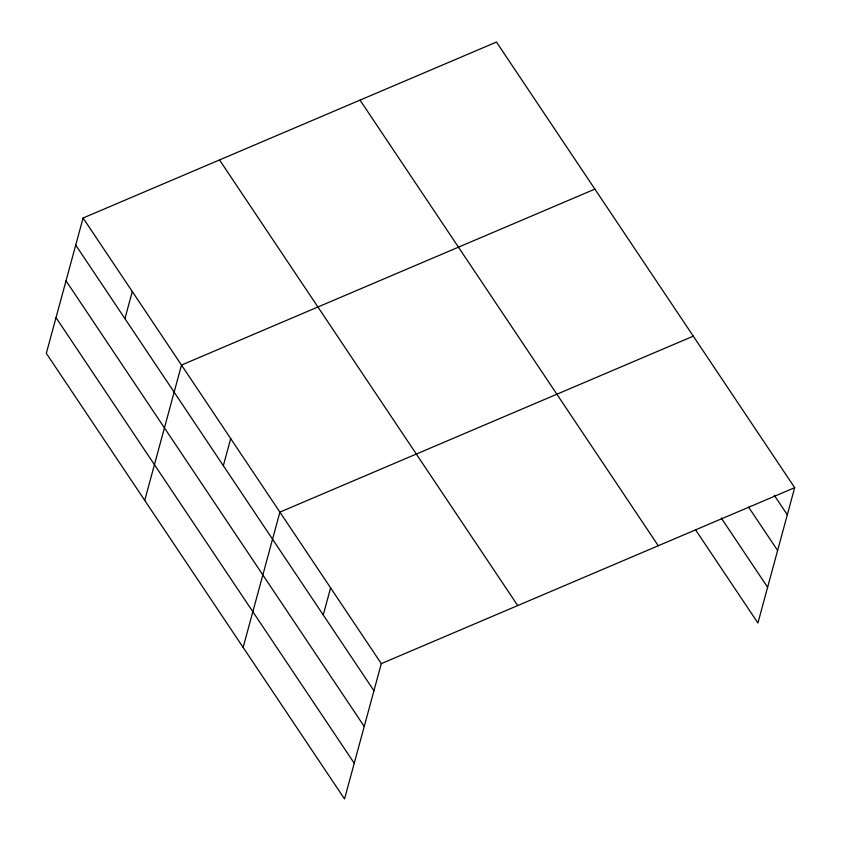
<?xml version="1.0" encoding="UTF-8"?>
<svg xmlns="http://www.w3.org/2000/svg" width="841" height="841" viewBox="0 0 841 841"><rect width="100%" height="100%" fill="white"/><g stroke="black" fill="none" stroke-linecap="round" stroke-linejoin="round"><path stroke-width="1.26" d="M83.08 218.008L46.318 353.325L344.537 798.95L381.309 663.633L83.08 218.008L496.463 42.05L794.682 487.675L757.92 622.992L695.633 529.925M124.931 318.634L132.289 291.533M144.736 500.384L181.498 365.068L594.871 189.109M223.338 465.683L230.707 438.592M243.144 647.433L279.906 512.116L693.289 336.158M323.249 614.971L330.608 587.87M381.309 663.633L794.682 487.675M774.288 495.286L787.323 514.766M748.648 507.197L777.62 550.487M721.263 518.014L767.623 587.281M360.043 100.121L658.272 545.735M219.501 159.937L517.72 605.562M75.722 245.099L373.94 690.724M66.019 280.82L364.237 726.445M56.021 317.614L354.24 763.239"/></g></svg>
